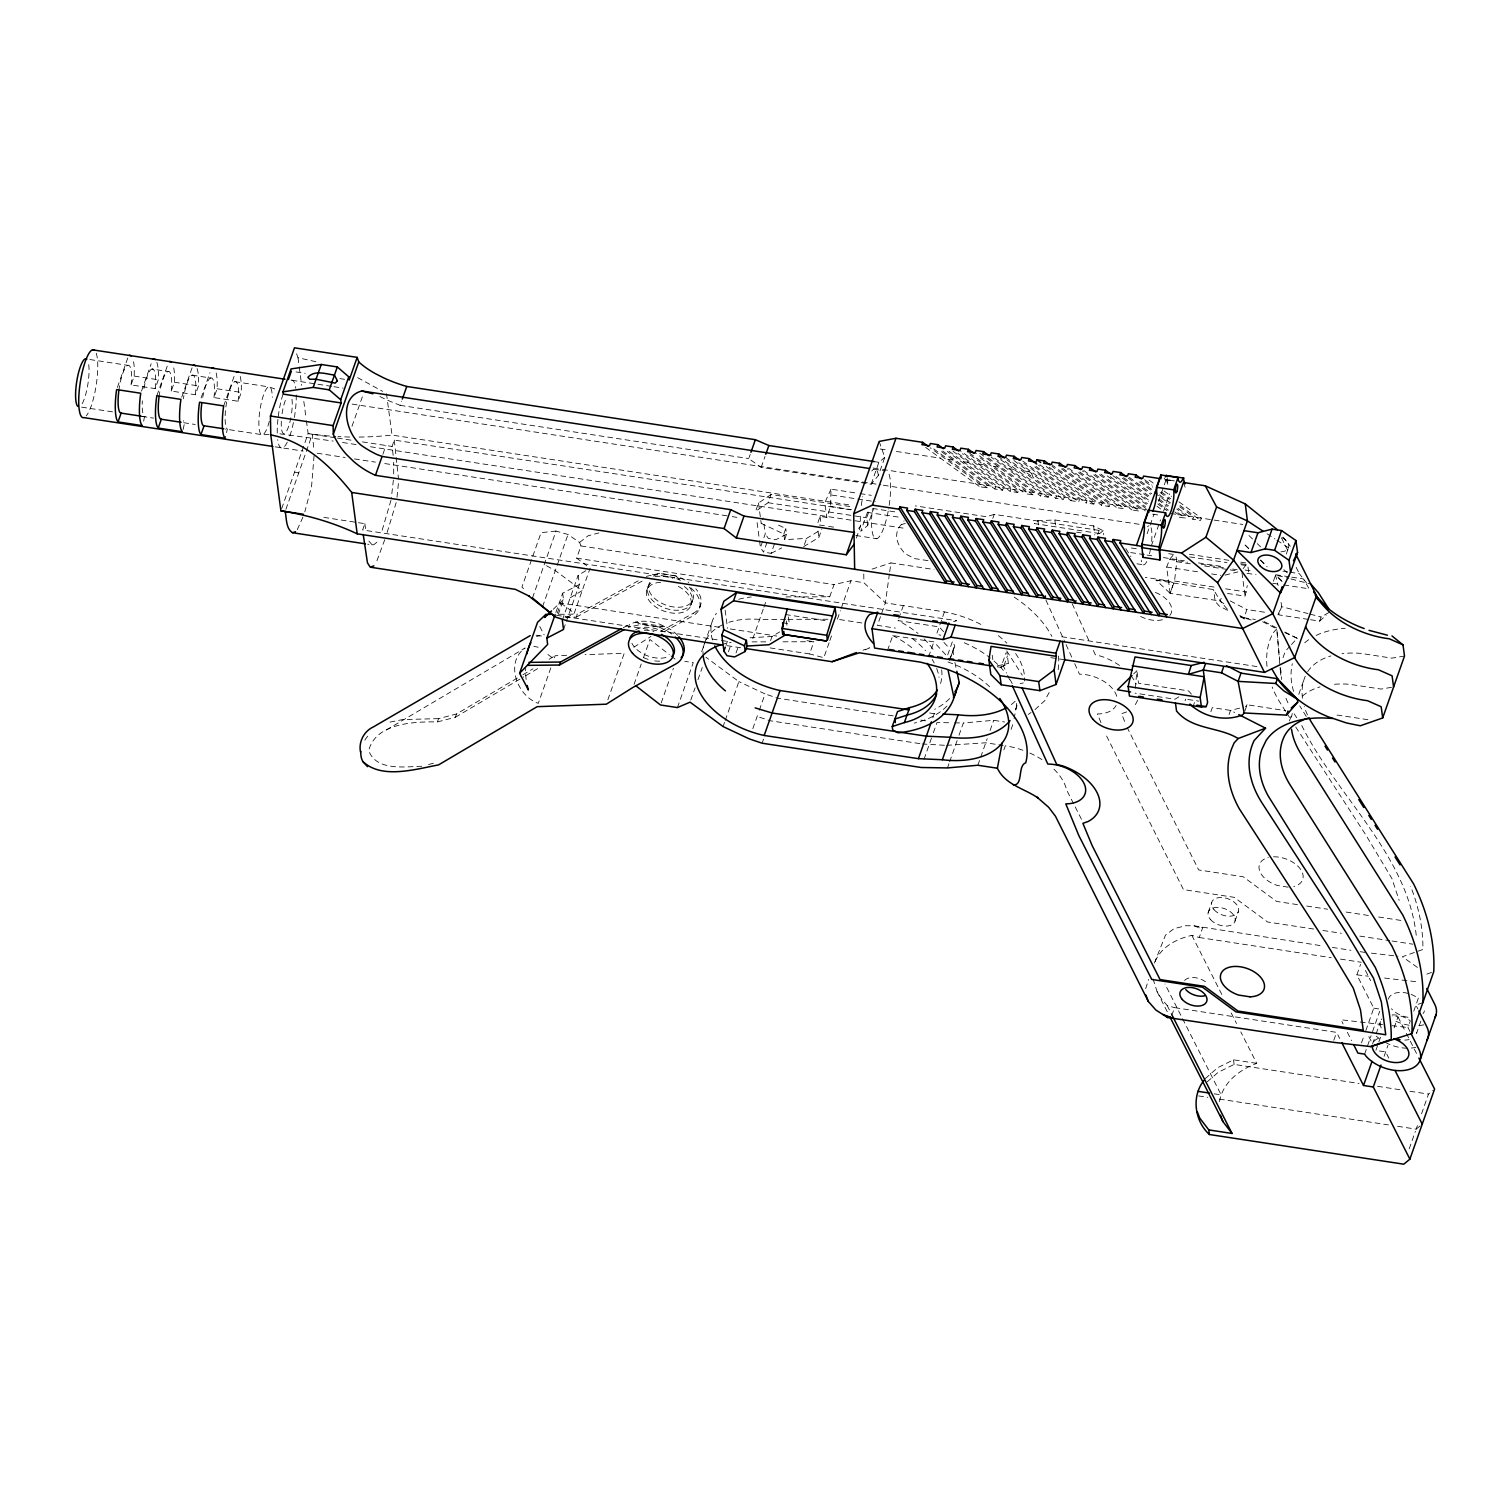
<?xml version="1.0" encoding="UTF-8"?>
<svg xmlns="http://www.w3.org/2000/svg" width="1512" height="1512" viewBox="0 0 1512 1512"><rect width="100%" height="100%" fill="white"/><g stroke="black" fill="none" stroke-linecap="round" stroke-linejoin="round"><path stroke-width="0.75" stroke-dasharray="5 3.75" d="M314.061 455.792L311.585 486.146L304.8 511.888M393.687 473.917L393.668 462.294M156.889 362.426A34.341 8.07 -81.3 0 1 158.42 373.936L158.287 379.777L155.188 388.603L131.071 384.917L134.171 376.091L134.322 370.251A34.341 8.07 -81.3 0 0 132.772 358.741M197.089 368.569A34.341 8.07 -81.3 0 1 198.62 380.079L198.488 385.919L195.369 394.745L171.253 391.06L174.371 382.234L174.504 376.394A34.341 8.07 -81.3 0 0 172.973 364.883M240.238 376.488A34.341 8.07 -81.3 0 1 241.353 386.599L241.221 392.44L238.102 401.266L213.986 397.58L217.104 388.754L217.237 382.933A34.341 8.07 -81.3 0 0 215.706 371.404M398.374 483.594L396.957 497.826M393.385 480.022L391.306 498.317M1135.342 688.281L1136.854 670.78L1133.622 673.936M131.071 384.917L131.393 381.44A24.286 5.708 -81.3 0 0 127.027 365.772A24.286 5.708 -81.3 0 0 118.805 391.022M155.188 388.603L155.509 385.125A24.286 5.708 -81.3 0 0 151.956 369.022L168.04 371.48M171.253 391.06L171.593 387.582A24.286 5.708 -81.3 0 0 167.227 371.914A24.286 5.708 -81.3 0 0 158.987 397.165M195.369 394.745L195.709 391.268A24.286 5.708 -81.3 0 0 191.608 375.411A24.286 5.708 -81.3 0 0 183.387 398.752M213.986 397.58L214.326 394.103A24.286 5.708 -81.3 0 0 210.773 378L192.156 375.165M238.102 401.266L238.442 397.788A24.286 5.708 -81.3 0 0 229.748 389.926A24.286 5.708 -81.3 0 0 227.348 429.238L225.061 438.272M817.897 522.585L820.071 516.424L826.78 517.444L830.636 506.482L830.995 489.17L857.871 493.271M1223.926 603.779L1220.203 601.02L1170.175 593.384L1174.522 581.043L1176.752 561.727L1175.996 556M1227.498 593.46L1245.094 596.144L1247.287 585.598M889.396 574.012L885.352 602.872L877.433 625.344L895.406 628.085M889.699 571.801L890.946 562.918L934 569.495M390.965 500.226L381.44 532.791M1014.098 718.691L1016.707 704.894M396.182 502.551L386.203 535.569M1219.504 1101.624C1222.584 1082.611 1239.594 1069.57 1256.737 1063.371L1240.785 1031.883M1145.699 988.659L1148.629 979.455M1168.511 580.892L1156.094 580.135L1170.175 593.384L1173.596 583.027L1168.511 580.892L1145.264 577.357M117.388 387.45L128.52 355.849M141.504 391.135L151.162 363.749M143.697 421.205L144.434 416.575A24.286 5.708 -81.3 0 1 142.336 400.85M156.851 395.709L167.983 364.108M181.705 397.278L192.1 367.775M183.103 429.54L184.615 422.717A24.286 5.708 -81.3 0 1 183.481 420.733M201.058 398.015L209.96 372.727M223.681 405.915L234.832 374.315M281.667 508.693L308.127 433.604L306.274 419.807M285.9 509.336L305.556 453.562M306.293 451.426L312.341 434.265L313.948 450.122M302.948 517.123L297.108 530.05M351.975 426.327L362.729 395.785M382.876 454.261L385.938 445.567M379.928 396.484L381.591 397.373A70.006 35.4 16.8 0 0 395.388 403.383L400.113 405.348L401.587 401.152M323.87 517.387L364.865 523.662L362.634 529.975L956.756 620.714L952.806 621.886M393.177 455.377L392.08 446.437L394.292 440.105L853.297 510.205M384.766 539.652L376.469 562.01M421.791 766.263C405.046 766.678 376.015 771.271 368.739 750.557C375.675 722.887 414.553 721.545 437.422 721.923L438.593 718.635L456.511 713.966L520.903 675.94M437.422 721.923L455.339 717.255L456.511 713.966M532.489 597.939L556.038 531.052L568.002 534.492L579.568 542.468L580.948 545.945L576.658 558.155L586.75 565.658M542.562 606.709L568.002 534.492M555.868 612.454L562.672 593.195L579.38 584.501L578.151 575.278L588.13 569.344M557.248 613.248L560.82 603.08L721.016 627.556M558.23 614.458L563.503 599.47L562.672 593.195M562.313 620.222L578.151 575.278M563.541 629.446L565.696 623.322M566.414 621.281L579.38 584.501M550.822 667.888L538.31 703.363C517.104 696.087 504.592 662.35 525.137 648.005L383.689 731.543M566.622 655.32L555.112 655.735L553.94 659.024L545.17 652.485M566.301 617.841L574.277 613.097L590.115 568.172M565.053 617.217L576.318 617.104L577.376 614.118L640.237 579.72M677.697 635.399A32.357 19.732 19.4 0 0 666.679 627.215L658.948 623.889A32.357 19.732 19.4 0 0 635.531 622.075L629.446 624.324L628.387 627.329L641.768 624.229L657.89 626.875A32.357 19.732 19.4 0 1 672.424 634.586M607.862 699.772L624.248 653.26L585.068 654.658M657.682 626.837L641.126 624.305L635.531 622.075M646.72 590.568L648.837 584.577M634.057 684.388L641.258 663.976M643.413 657.833L649.895 639.463L669.268 654.564M691.022 604.989L693.12 598.998M661.198 702.948L673.445 668.228M664.07 631.695L692.458 616.159L693.517 613.173A32.357 19.732 19.4 0 0 695.785 588.792M879.171 441.409L884.803 457.304L878.434 475.373L871.177 484.18L761.16 467.378L748.723 458.59L750.198 454.394M699.527 608.145L700.585 605.14M761.16 467.378L765.015 456.454M677.433 707.578L693.271 662.634L684.785 661.349M701.681 651.691L711.755 623.095M771.025 494.481L758.495 503.061L755.584 511.302L768.115 502.702L771.025 494.481L851.691 506.803M690.776 700.113L695.085 687.847M697.977 679.682L702.286 667.435M817.992 531.544L806.595 538.385L784.596 539.671L783.84 534.019L761.197 523.36L763.125 517.898M726.006 645.227L727.385 641.315M767 542.354L763.56 552.145L760.423 547.514L763.182 539.689M763.881 537.724L765.261 533.812L763.73 522.434M728.425 651.823L731.184 643.98M736.042 652.976L738.121 647.117M767.359 552.731L771.158 553.316L775.297 541.561M783.84 534.019L785.767 528.538L775.486 523.7M784.596 539.671L786.523 534.208L785.767 528.538M763.22 609.185L751.691 641.882L767.831 641.844M763.938 607.144L766.093 601.02M723.076 726.554L724.513 722.452M725.231 720.411L738.895 681.61L705.896 657.21M770.572 640.615L772.027 636.495L779.625 631.922M804.422 544.566L806.595 538.385M803.685 546.626L818.88 537.478L821.772 529.257M752.825 728.652L758.589 712.322M759.308 710.281L765.072 693.932L738.895 681.61M762.086 743.205L763.541 739.122M770.118 647.911L809.6 653.921L813.891 641.731L781.647 641.806M785.957 596.9L829.729 596.805L834.019 584.596L850.954 580.74L863.9 582.706L885.352 602.872L944.433 611.906A79.512 48.478 19.4 0 1 982.214 625.136M871.177 484.18L878.869 462.313L884.803 457.304M856.34 538.064L860.593 526.006L860.309 522.131A34.341 8.07 -81.3 0 1 860.498 514.193M867.51 512.114L860.744 531.298L867.718 525.458L873.52 509.015M867.718 525.458L866.697 517.765L869.608 509.544M829.105 642.751L823.813 657.72L809.6 653.921M829.842 640.615L832.11 634.208M837.383 619.24L840.407 610.678M841.144 608.542L850.954 580.74M887.487 650.557L892.76 635.588L933.887 641.863L947.192 656.359L952.484 641.371L954.733 645.87L950.122 658.967M898.789 618.465L903.325 605.613M941.522 451.653L988.111 485.56L987.298 487.866L979.644 486.694L980.456 484.388L930.145 447.779M928.614 656.832L933.887 641.863M944.433 611.906L936.514 634.378A79.512 48.478 19.4 0 1 940.842 635.229M953.014 451.256L1003.344 487.885L1002.532 490.19L994.877 489.019L995.69 486.713L947.23 451.445M992.817 518.389L994.216 514.382L1099.167 530.41L1099.602 533.547L1034.321 523.587L1037.95 520.752L1054.828 519.958L1093.554 525.874L1103.212 530.731L1103.76 534.851M949.29 660.442L954.733 645.87M970.118 454.942L1018.578 490.209L1017.765 492.515L1010.111 491.343L1010.923 489.056L962.464 453.77M932.828 717.784L934.265 713.702L938.612 713.91M924.021 759.326L932.658 734.813M933.376 732.772L936.986 722.547L952.352 722.812M979.757 453.203L1033.811 492.534L1032.998 494.84L1025.344 493.687L1026.157 491.381L977.697 456.095M1000.585 459.591L1049.026 494.859L1048.213 497.164L1040.577 496.012L1041.39 493.706L991.059 457.078M947.495 767.926L948.931 763.843M949.649 761.802L958.287 737.289M959.005 735.248L963.333 723.001L993.667 720.317L1004.535 721.98M1013.947 460.574L1064.259 497.202L1063.446 499.489L1055.811 498.336L1056.623 496.03L1006.293 459.402M997.315 666.811L1000.925 667.359L1005.99 652.957M1003.911 665.771L1007.389 655.887M977.848 765.242L980.003 759.118M980.721 757.077L987.204 738.688M990.077 730.523L993.667 720.317M1034.756 466.962L1079.492 499.527L1078.68 501.833L1071.044 500.661L1071.857 498.355L1023.397 463.088M1046.266 466.584L1094.726 501.852L1093.913 504.157L1086.277 502.986L1087.071 500.68L1038.631 465.412M1017.103 705.48L1015.667 709.563A79.512 48.478 19.4 0 0 1016.65 703.42M1003.873 749.857L1005.31 745.775A59.044 35.986 19.4 0 1 1024.758 750.935M1011.074 729.427L1013.229 723.303M1061.5 468.909L1109.959 504.176L1109.147 506.482L1101.492 505.31L1102.305 503.005L1051.993 466.376M1097.769 534.416L1099.167 530.41M1078.585 472.576L1125.193 506.501L1124.38 508.807L1116.725 507.635L1117.538 505.329L1067.226 468.701M1093.819 474.919L1140.426 508.826L1139.613 511.132L1131.959 509.96L1132.772 507.654L1082.46 471.026M1147.154 533.736L1149.422 527.102M1150.197 525.099L1153.977 514.137M1158.57 501.304L1166.149 479.587L1174.219 480.91L1159.987 478.586M1151.369 545.775L1160.517 519.826M1163.56 511.188L1169.664 493.895M1174.729 511.925L1178.472 514.628L1177.659 516.934L1185.295 518.106L1186.107 515.8L1176.79 509.015M1178.982 501.852L1201.341 518.125L1200.528 520.43L1192.892 519.259L1193.686 516.953L1178.793 506.104M1185.068 700.774L1185.635 699.13M1227.366 609.204L1220.203 601.02L1222.395 594.84M1192.798 707.314L1195.708 699.073M1210.847 711.736L1212.303 707.635L1230.522 710.413L1234.642 712.511M1239.821 615.611L1243.979 617.746L1246.871 609.525L1265.09 612.303M1273.406 581.194L1275.58 575.014L1288.791 578.397M1229.067 714.533L1230.522 710.413L1243.355 707.219M1286.315 554.016L1288.64 547.42M1154.374 963.125L1165.506 935.059L1173.955 928.727L1185.559 925.722L1194.159 925.835L1323.113 946.021M1277.886 614.741L1281.647 606.652L1281.08 602.419M1244.905 710.923L1247.079 704.762L1285.71 710.659M1171.762 1015.535L1174.541 1007.635L1336.589 1032.375L1339.708 1038.498M1155.149 961.519C1161.254 946.682 1176.941 938.668 1191.872 935.38L1199.243 937.516L1202.72 927.631L1199.148 927.877L1194.159 925.835M1208.22 912.397L1211.717 902.513M1310.564 619.731L1319.655 621.13L1321.091 617.009L1329.407 612.228M1289.434 720.903L1291.777 714.269M1298.789 694.367L1304.232 678.888M1235.021 921.11L1238.498 911.226M1333.811 1040.294L1336.589 1032.375M1365.827 1030.636L1373.746 1008.164L1356.869 974.862L1360.554 964.372M1361.499 1042.883L1364.391 1034.718M1364.618 1054.129L1371.082 1035.739M1372.537 1031.657L1379.719 1011.226M1372.518 1044.074L1375.41 1035.909M1376.128 1033.868L1380.437 1021.602M1380.494 1037.289L1375.863 1050.443L1385.635 1051.936L1388.772 1058.117M1384.104 1056.302L1387.959 1045.359M1394.14 1027.839L1397.995 1016.877L1392.117 1015.988M1409.959 1031.467L1407.993 1027.536L1410.148 1021.413M1413.758 1011.188L1419.503 994.858M1420.864 1021.11L1416.555 1033.357A18.994 11.586 19.4 0 0 1416.744 1030.277M1409.203 1148.855L1415.383 1131.335M1397.636 1126.308L1416.158 1129.143L1417.689 1124.758M1421.545 1113.796L1428.5 1094.083L1433.055 1090.322M1170.175 593.384L1166.659 567.057L1169.645 559.421L1175.486 552.182M830.995 489.17L824.796 502.702L826.78 517.444M579.568 542.468L588.168 535.739L598.922 532.923M928.028 560.65L914.287 558.552L905.159 553.638A41.013 25.005 19.4 0 1 901.284 524.607L904.082 520.865M858.646 528.444L860.593 526.006M1243.11 568.606L1247.476 563.182L1240.52 562.105M1245.491 706.69L1247.079 704.762M1290.057 646.096L1285.748 650.784A135.135 82.385 19.4 0 0 1282.308 660.29M1291.494 644.547L1297.22 638.291L1284.86 632.035M376.828 542.222L373.691 544.811L367.643 544.207M1205.291 1078.604L1217.5 1067.793L1233.508 1059.817L1256.737 1063.371M1207.294 1081.76L1218.105 1072.367L1234.132 1064.41L1359.08 1083.48M553.279 609.26L563.503 599.47M1319.655 621.13L1326.156 615.195M1034.983 709.638L1044.811 700.623L1050.481 689.926M1416.158 1129.143L1420.713 1125.363M1099.602 533.547L1103.212 530.731M1028.217 714.439L1031.033 712.511M633.793 647.268L650.935 636.457M1178.85 696.843L1174.975 699.224L1135.039 693.139M570.232 597.75L582.196 590.625L555.282 570.61L544.263 564.505M522.906 674.749L532.961 668.814M549.064 659.289L555.112 655.735M455.339 717.255L523.757 676.847M525.779 675.656L539.86 667.34M576.318 617.104L643.243 580.495M623.36 627.65L629.446 624.324M661.084 630.92L693.517 613.173M1000.925 667.359L1008.391 663.39L1006.935 652.56M786.523 534.208L775.996 539.614L768.38 538.442L765.261 533.812M771.158 553.316L781.704 547.911M865.412 649.801L869.513 647.816L862.974 650.198M653.335 576.072L659.062 573.369L675.637 575.902M646.323 576.393L659.723 573.294L675.845 575.959A32.357 19.732 19.4 0 1 688.792 582.479M1426.818 974.125L1432.015 972.273M1422.849 1002.626L1415.912 1005.064L1417.878 1008.995M1126.648 711.906L1121.526 713.702L1125.476 723.511M872.103 569.098L890.946 562.918M994.216 514.382L986.334 516.726L915.251 505.877M901.284 524.607L905.367 523.473M428.52 764.524L435.248 762.766M1225.041 575.108L1237.856 571.914M997.202 665.923L1008.391 663.39M1020.127 683.632L1023.322 682.914M390.039 722.093L402.721 719.561L438.593 718.635M1404.497 656.057L1391.928 658.136L1360.724 653.373A74.145 45.19 19.4 0 0 1342.07 653.675M1391.494 687.336L1381.023 689.075L1349.819 684.312A74.145 45.19 19.4 0 0 1331.165 684.615M556.038 531.052L541.088 532.659L521.905 587.147L524.929 589.699M750.028 637.78L772.027 636.495M269.079 434.416L262.559 434.776L225.439 429.106M279.928 433.831L333.188 441.069M657.89 626.875L665.677 626.781L635.475 622.245M559.345 614.288L577.376 614.118M785.541 619.353L759.61 619.41A72.652 44.283 19.4 0 0 728.878 622.32M787.903 619.334L827.952 619.258M954.544 722.849L963.333 723.001M944.433 745.284L922.15 743.961M946.625 745.322L985.748 742.789L1003.136 745.435M1288.148 887.166L1277.3 885.446A22.907 13.967 19.4 0 1 1259.534 870.61A22.907 13.967 19.4 0 1 1268.36 857.474M1371.403 953.146L1397.92 956.227M1356.869 974.862L1368.398 976.185M1384.576 978.056L1419.201 982.063M1382.592 1024.607L1341.031 1019.787L1343.128 1023.964M1391.834 1025.665L1407.993 1027.536M929.653 713.002L934.265 713.702M1164.675 479.833L1173.274 481.156M880.211 448.988L887.166 450.047M896.427 451.464L940.445 458.174M948.1 459.346L955.678 460.498M963.333 461.67L970.912 462.823M978.566 463.995L986.145 465.167M993.781 466.32L1001.379 467.491M1009.014 468.644L1016.612 469.816M295.993 371.914L305.235 373.313M339.935 378.624L344.566 379.323M874.295 461.614L878.869 462.313M873.161 468.002L880.154 469.079M882.479 469.438L1148.005 509.979M1170.874 513.475L1242.845 524.475M291.986 380.287L331.544 386.335M333.887 386.694L343.186 388.111M873.747 469.136L885.389 470.912M1152.673 514.156L1161.292 515.479M400.113 405.348L748.723 458.59M89.832 359.535L127.84 365.337M234.889 381.685L268.645 386.845M352.126 404.101L881.005 484.861M883.329 485.22L1144.263 525.061M134.171 376.091L158.287 379.777M174.371 382.234L198.488 385.919M217.104 388.754L241.221 392.44M860.12 493.611L871.309 495.331M1076.544 532.167L1081.099 532.848M831.789 495.067L875.297 501.719M1189.415 554.299L1228.897 560.328M1240.747 563.692L1247.589 564.732M359.119 437.062A255.774 193.612 -7.6 0 0 392.024 435.078L851.502 505.254M872.481 508.448L898.147 512.36M1131.373 547.987L1138.366 549.064M1168.7 553.694L1173.35 554.394M1189.679 556.888L1227.007 562.596M1240.993 564.732L1247.986 565.79M1282.97 571.139L1287.638 571.857M1289.982 572.216L1299.299 573.634L1306.462 582.819M830.636 506.482L851.369 509.657M867.264 512.341L899.886 517.312M1130.73 552.579L1144.735 554.715M1147.06 555.074L1151.728 555.773M1163.408 557.569L1184.406 560.763M1198.411 562.918L1224.096 566.83M1245.094 570.043L1252.106 571.101M1289.452 576.809L1275.448 574.673L1283.726 582.744M1291.777 577.168L1303.457 578.945L1309.108 588.811L1281.779 584.634M1169.645 559.421L1187.638 562.18M1201.133 564.241L1225.873 568.021M1232.639 569.041L1237.156 569.74M1176.752 561.727L1190.681 563.863M1204.629 565.979L1227.857 569.533M1230.182 569.892L1237.137 570.95M1246.965 573.313L1256.075 574.692M768.115 502.702L866.697 517.765M335.135 437.743L308.127 433.604A255.774 193.612 -7.6 0 0 335.721 436.477M337.403 438.083L351.067 440.162M362.464 441.901L392.08 446.437M1166.659 567.057L1200.415 572.216M1211.66 573.936L1220.657 575.297M1272.669 583.254L1279.511 584.293M342.506 442.487L356.492 444.623M370.478 446.758L906.331 528.595M1136.967 563.806L1143.96 564.883M140.862 416.121L145.246 416.783M81.61 407.144L114.08 412.096M141.92 416.348L153.525 418.125M183.67 422.717L195.275 424.494M819.466 525.004L826.346 526.044M828.633 526.403L835.512 527.442M1174.522 581.043L1216.347 587.412M1225.627 588.829L1246.531 592.024M275.165 446.815L303.137 451.086M317.142 453.222L345.114 457.493M354.451 458.93L375.43 462.124M384.766 463.56L729.88 516.253M732.224 516.613L736.873 517.331M855.811 535.494L876.79 538.688M1308.296 619.391L1278.755 614.874L1281.647 606.652L1307.956 613.551M294.519 472.216L298.752 472.878M1243.979 617.746L1255.357 619.485M1251.218 619.996L1240.142 616.783M580.948 545.945L834.019 584.596M576.658 558.155L829.729 596.805M1061.707 636.741L1257.776 666.697M839.614 619.561L861.859 622.963M785.503 614.533L826.78 620.827M1050.84 657.644L1064.769 659.761M782.592 622.755L789.302 623.776L788.187 615.346M1367.887 719.693L1338.914 715.27A74.145 45.19 19.4 0 0 1334.623 715.006M730.315 628.973L776.752 636.061M806.935 640.672L811.566 641.371M1187.846 699.47L1198.827 701.133M556.529 615.289L719.05 640.105M721.375 640.464L728.33 641.523M727.045 645.681L741.05 647.816M536.023 635.229L539.841 635.815M893.176 715.856L777.924 698.26L765.072 693.932M920.846 720.09L927.763 721.148M919.844 743.62L770.005 720.733L757.153 716.404M1297.466 904.63L1276.601 901.435L1243.166 876.752L1198.695 869.948L1127.253 727.688M1306.746 906.047L1327.63 909.222M1346.171 912.057L1369.362 915.61M1378.642 917.009L1401.832 920.562M1313.72 929.048L1267.642 922.018L1234.208 897.334L1183.442 889.585L1105.291 733.414M1322.943 930.466L1341.371 933.282M1359.817 936.098L1389.755 940.672M1392.061 941.012L1412.813 944.187M1332.374 947.438L1350.896 950.273M1360.138 951.672L1364.769 952.39M1199.243 937.516L1331.203 957.682M1340.464 959.099L1361.291 962.275M1373.746 1008.164L1380.437 1009.184M1377.583 1086.315L1400.736 1089.85M1409.978 1091.267L1428.5 1094.083M1214.193 1093.819L1221.167 1094.877L1164.977 984.028M1198.543 1095.917L1207.804 1097.315M1219.371 1099.092L1388.375 1124.89M1024.248 470.969L1031.165 472.046L1033.055 477.395L1063.446 499.489M1156.094 580.135L1213.607 589.604L1220.203 601.02M296.598 353.751L297.996 357.72L317.18 361.992M533.83 646.304L538.159 647.249M1290.983 578.964L1310.809 584.029M1310.148 614.137L1321.091 617.009M1153.07 978.944L1157.096 991.664L1161.462 998.733L1167.169 1005.48L1174.541 1007.635M270.081 387.223L276.186 389.491M1284.954 632.659L1297.22 638.291M357.664 377.66L382.612 391.343M372.198 544.887L368.266 540.389M1264.259 621.583L1276.619 627.858M1262.652 621.734L1276.789 628.897L1279.606 658.797M1230.277 600.963L1246.871 609.525M1227.593 610.319L1219.201 605.991L1215.176 601.379L1213.607 589.604M1240.577 616.783L1244.338 618.937L1240.634 616.197M1267.075 533.793L1274.956 538.933M1276.922 540.219L1288.715 547.949M1417.406 967.434L1402.342 956.737L1422.868 949.479L1422.905 947.268A342.6 208.864 19.4 0 0 1410.62 886.297M1048.213 497.164L990.436 455.112M1032.998 494.84L975.221 452.787M1017.765 492.515L959.988 450.463M1002.532 490.19L946.606 449.499M987.298 487.866L931.373 447.174M1149.158 480.136L1154.752 484.218M1164.07 491.003L1171.516 496.427M1144.622 479.739L1152.068 485.163M1161.386 491.948L1170.704 498.733M1180.022 505.518L1200.528 520.43M1145.245 481.685L1152.692 487.11M1160.139 492.534L1169.475 499.319M1140.691 481.288L1157.474 493.498M1159.345 494.84L1170.515 502.986M1177.98 508.41L1192.892 519.259M1139.519 481.893L1152.56 491.381M1154.431 492.742L1169.343 503.59M1129.388 477.414L1151.747 493.687M1159.213 499.111L1168.53 505.896M1177.848 512.681L1185.295 518.106M1128.141 478L1150.5 494.292M1157.965 499.716L1167.283 506.501M1123.605 477.603L1149.687 496.597M1159.024 503.383L1168.341 510.149M1122.414 478.208L1148.515 497.202M1157.833 503.987L1167.151 510.754M1116.026 476.45L1149.574 500.85M1157.02 506.293L1160.743 508.996M1112.908 475.675L1148.326 501.455M1110.243 476.639L1147.513 503.761M1107.2 475.883L1146.323 504.365M1100.793 474.106L1145.51 506.671M1099.545 474.711L1146.134 508.618M1095.009 474.295L1145.321 510.924M1083.688 470.44L1139.613 511.132M1079.776 471.971L1131.959 509.96M1068.455 468.115L1124.38 508.807M1062.671 468.304L1116.725 507.635M1051.369 464.43L1109.147 506.482M1049.309 467.321L1101.492 505.31M1039.859 464.808L1093.913 504.157M1035.947 466.357L1086.277 502.986M1022.773 461.122L1078.68 501.833M1018.861 462.672L1071.044 500.661M1005.669 457.437L1033.055 477.395M998.033 456.284L1055.811 498.336M988.375 458.004L1040.577 496.012M969.419 452.976L1025.344 493.687M957.909 453.354L1010.111 491.343M942.675 451.03L994.877 489.019M925.59 447.363L979.644 486.694M560.82 603.08L574.277 613.097M671.026 655.943L676.318 660.064M1248.969 535.513L1255.621 542.014M1257.285 543.64L1260.592 546.89M1283.877 569.627L1287.203 572.878M1248.817 548.648L1243.828 543.772L1248.817 548.743M1260.441 560.007L1265.431 564.883M1260.479 560.272L1267.15 566.849M1282.119 581.666L1275.466 575.07L1278.131 585.522M675.845 575.959L680.098 580.362M943.601 631.714L939.16 626.875L898.033 620.6A76.999 46.948 19.4 0 1 918.03 633.471M943.923 642.43L949.838 648.875M1191.418 694.178L1188.545 690.889L1138.517 683.254L1136.854 670.78M1283.159 537.1L1290.322 546.286M1294.159 713.815L1296.71 717.727M1301.775 725.533C1336.608 796.427 1409.203 855.924 1416.536 938.328M1285.597 711.358L1278.131 699.47A153.336 93.479 19.4 0 1 1272.159 686.977M1286.863 713.324L1290.662 719.183M1295.746 727.007L1365.544 834.511L1391.89 878.491L1399.148 900.377M1006.708 650.897L1022.282 675.24M1306.255 716.461L1299.772 705.896M1125.854 548.629L1130.881 556.624M539.746 626.497L544.131 634.851M1397.995 1016.877L1405.309 1031.316M1406.349 1033.376L1417.859 1056.056M1365.43 970.439L1370.609 980.664M1368.832 1036.571L1371.856 1042.505M1347.362 1032.28L1351.577 1040.615M1198.487 926.535L1199.148 927.877M1191.872 935.38L1222.698 996.219M1231.203 1013.002L1236.533 1023.492M1081.458 819.239L1066.659 790.058A59.044 35.986 19.4 0 0 1052.39 767.68M1167.169 1005.48L1172.48 1015.969M1157.096 991.664L1167.718 1012.624M1281.59 538.102L1288.886 552.731M1296.181 567.359L1299.299 573.634M1072.216 603.76L1089.528 641.995M1093.384 650.5L1095.312 654.753L1101.492 656.359A48.289 29.446 19.4 0 1 1119.882 665.696M1045.945 600.169L1065.091 642.468M1066.054 644.584L1073.709 661.5M1074.673 663.617L1079.455 674.201A29.938 18.257 19.4 0 1 1117.292 699.149M1002.796 664.656L1006.614 673.123M1007.578 675.221L1010.451 681.572M1100.944 722.604L1097.447 713.966A29.938 18.257 19.4 0 0 1116.102 705.424M1183.442 482.479L1185.37 487.885M1166.149 479.587L1168.152 485.257L1166.848 475.486M878.434 475.373L877.792 472.519A34.341 8.07 -81.3 0 0 871.781 470.988M954.904 662.445L956.321 669.098M1247.986 567L1248.761 572.727M1241.976 572.764L1245.094 596.144M1233.508 1059.817L1234.132 1064.41M1093.554 525.874L1094.783 534.946M1054.828 519.958L1055.735 526.762M1037.95 520.752L1038.498 524.891M992.231 655.225L992.817 659.629M820.071 516.424L821.205 524.966M818.03 531.071L818.88 537.478M786.353 620.941L786.92 625.212M758.495 503.061L761.197 523.36M757.096 522.604L759.213 538.461M759.515 540.729L760.423 547.514M725.136 610.224L727.555 628.33M394.292 440.105L398.525 479.077M386.486 393.687L392.024 435.078M364.865 523.662L365.62 529.37M297.996 357.72L298.922 364.619M299.225 366.925L301.682 385.314M303.817 401.417L305.972 417.52M1280.475 667.983L1281.552 679.474M953.051 649.744L953.467 655.773M863.768 574.012L863.9 582.706M1130.938 675.769A48.289 29.446 19.4 0 1 1136.211 684.067M1137.534 700.132A48.289 29.446 19.4 0 1 1133.509 706.784M912.095 638.385A76.999 46.948 19.4 0 1 925.495 650.614M932.148 659.421A76.999 46.948 19.4 0 1 934.227 663.012M936.684 668.436A76.999 46.948 19.4 0 1 939.009 677.376M1266.999 666.395A153.336 93.479 19.4 0 1 1270.118 639.463L1272.688 633.358L1276.789 628.897L1280.777 675.637A135.135 82.385 19.4 0 1 1281.08 666.962M349.726 437.025A255.774 193.612 -7.6 0 1 338.045 436.609M1015.1 701.303A79.512 48.478 19.4 0 1 1009.827 705.594M998.374 635.664A79.512 48.478 19.4 0 1 1006.897 643.186M1015.61 653.524A79.512 48.478 19.4 0 1 1024.569 680.948M1029.861 753.052A59.044 35.986 19.4 0 1 1043.507 760.649M924.097 638.877A76.999 46.948 19.4 0 1 934.775 651.918M941.655 669.873A76.999 46.948 19.4 0 1 939.387 686.429M1408.05 1017.311A18.994 11.586 19.4 0 1 1391.437 1008.75M1388.356 999.148A18.994 11.586 19.4 0 1 1409.562 993.856M1411.112 994.405A18.994 11.586 19.4 0 1 1418.161 998.279M1424.474 1010.885A18.994 11.586 19.4 0 1 1423.038 1013.588M1409.052 1039.538A18.994 11.586 19.4 0 1 1404.799 1040.086M1381.288 1027.971A18.994 11.586 19.4 0 1 1381.873 1018.918M1392.193 1014.873A18.994 11.586 19.4 0 1 1410.242 1020.751M703.288 656.643A72.652 44.283 19.4 0 1 724.607 623.889M712.492 639.992A72.652 44.283 19.4 0 1 716.423 613.324M738.707 599.281A72.652 44.283 19.4 0 1 751.275 596.975M946.985 706.028A104.857 63.92 19.4 0 1 914.287 723.095M949.612 698.544A104.857 63.92 19.4 0 1 934.662 709.317M964.278 642.77A79.512 48.478 19.4 0 1 990.454 658.136M994.008 661.065A79.512 48.478 19.4 0 1 1003.363 670.402M1010.148 679.814A79.512 48.478 19.4 0 1 1012.208 683.632M1307.483 714.892A106.048 64.657 19.4 0 1 1304.27 706.539M1302.456 698.298A106.048 64.657 19.4 0 1 1305.669 675.335M1291.55 717.331A106.048 64.657 19.4 0 1 1292.269 713.532M1415.818 1047.287A31.204 19.032 19.4 0 1 1411.282 1048.043M1406.992 1048.213A31.204 19.032 19.4 0 1 1385.842 1042.694M1379.209 1038.536A31.204 19.032 19.4 0 1 1376.355 1036.155M1423.737 1024.815A31.204 19.032 19.4 0 1 1416.782 1025.722M1409.108 1025.231A31.204 19.032 19.4 0 1 1393.762 1020.241M1307.691 671.649A74.145 45.19 19.4 0 1 1330.919 655.943M690.814 587.866A32.357 19.732 19.4 0 1 692.458 616.159M654.904 576.526A32.357 19.732 19.4 0 1 672.764 578.302M1014.174 597.127A106.747 65.073 19.4 0 1 1051.861 636.344M1058.381 656.038A106.747 65.073 19.4 0 1 1057.89 670.912M678.321 586.41A23.304 14.213 19.4 0 1 686.127 610.867A23.304 14.213 19.4 0 1 650.481 602.362A23.304 14.213 19.4 0 1 661.122 582.309M684.331 586.524A23.304 14.213 19.4 0 1 687.185 607.881A23.304 14.213 19.4 0 1 655.509 603.042A23.304 14.213 19.4 0 1 652.674 581.685M689.359 587.204A23.304 14.213 19.4 0 1 672.991 606.879A23.304 14.213 19.4 0 1 650.576 581.269M663.239 576.318A23.304 14.213 19.4 0 1 674.824 578.094M676.733 578.775A23.304 14.213 19.4 0 1 680.438 580.419M1304.724 642.808A90.663 55.264 19.4 0 1 1309.203 639.349M1316.12 635.418A90.663 55.264 19.4 0 1 1345.207 628.312M1293.611 691.419A122.585 74.731 19.4 0 1 1292.325 663.711M1287.978 702.834A135.135 82.385 19.4 0 1 1285.578 697.334M720.959 644.792A72.652 44.283 19.4 0 1 731.109 642.449M1373.954 1041.39A18.994 11.586 19.4 0 1 1380.04 1037.912M948.005 661.991A79.512 48.478 19.4 0 1 991.059 688.13M659.723 661.179A23.304 14.213 19.4 0 1 653.997 660.801M648.138 659.402A23.304 14.213 19.4 0 1 642.524 657.077M644.244 630.239A23.304 14.213 19.4 0 1 653.883 631.449M1184.595 980.494A14.099 8.581 19.4 0 1 1208.031 984.085M1302.531 696.03A74.145 45.19 19.4 0 1 1320.014 686.883M1162.444 619.75A22.907 13.967 19.4 0 1 1140.445 616.386M1155.376 592.439A22.907 13.967 19.4 0 1 1169.759 615.554M1273.482 856.813A22.907 13.967 19.4 0 1 1300.641 869.419A22.907 13.967 19.4 0 1 1293.799 886.523M892.76 635.588A76.999 46.948 19.4 0 1 914.344 649.782M665.979 657.493A23.304 14.213 19.4 0 1 631.922 643.318M635.777 629.635A23.304 14.213 19.4 0 1 662.483 631.355M526.176 679.512A35.627 15.498 87.6 0 1 525.439 668.247M536.59 636.59A35.627 15.498 87.6 0 1 543.129 636.647M364.827 740.218A35.778 24.022 -26.4 0 1 368.852 734.813M1164.826 477.962A16.5 3.874 -81.3 0 1 1164.202 478.775M861.33 505.518A34.341 8.07 -81.3 0 1 862.728 496.654M291.041 380.155A34.341 8.07 -81.3 0 1 295.804 388.357M296.257 394.991A34.341 8.07 -81.3 0 1 293.838 420.468M293.422 422.623A34.341 8.07 -81.3 0 1 289.718 436.288M287.28 442.165A34.341 8.07 -81.3 0 1 277.698 439.709M277.244 433.094A34.341 8.07 -81.3 0 1 278 418.673M278.246 416.461A34.341 8.07 -81.3 0 1 283.198 393.517M1281.855 537.497A12.455 7.598 19.4 0 1 1288.81 546.437A12.455 7.598 19.4 0 1 1280.929 551.842M291.967 399.225A19.807 4.668 -81.3 0 1 291.154 416.065M290.852 417.747A19.807 4.668 -81.3 0 1 284.275 433.585A19.807 4.668 -81.3 0 1 281.364 420.449M282.082 413.74A19.807 4.668 -81.3 0 1 286.448 397.807M1151.048 527.707A19.807 4.668 -81.3 0 1 1151.539 542.241M1150.537 549.045A19.807 4.668 -81.3 0 1 1149.441 553.883M1146.739 561.557A19.807 4.668 -81.3 0 1 1141.22 560.139M1147.57 526.8A19.807 4.668 -81.3 0 1 1148.931 525.779M96.22 353.165A34.341 8.07 -81.3 0 1 96.106 385.73A34.341 8.07 -81.3 0 1 86.297 415.819M889.056 474.239A34.341 8.07 -81.3 0 1 888.583 509.053M888.187 511.226A34.341 8.07 -81.3 0 1 875.977 538.763A34.341 8.07 -81.3 0 1 872.329 509.431M88.717 364.657A24.286 5.708 -81.3 0 1 80.949 405.518M143.905 388.452A24.286 5.708 -81.3 0 1 151.956 369.022M269.287 421.3A24.286 5.708 -81.3 0 1 259.402 430.258A24.286 5.708 -81.3 0 1 264.071 393.555A24.286 5.708 -81.3 0 1 272.311 397.335M202.702 397.429A24.286 5.708 -81.3 0 1 210.773 378M1213.985 909.638A14.099 8.581 19.4 0 0 1237.44 913.21A14.099 8.581 19.4 0 0 1223.888 897.731A14.099 8.581 19.4 0 0 1213.985 909.638M1210.507 919.523A14.099 8.581 19.4 0 0 1233.962 923.114A14.099 8.581 19.4 0 0 1220.411 907.616A14.099 8.581 19.4 0 0 1210.507 919.523"/><path stroke-width="1.5" d="M1277.432 529.748L1245.302 503.95L1205.272 485.806L1183.442 482.479L1159.78 549.65L1159.969 559.969L1142.77 557.342L1141.825 544.282A16.5 3.874 -81.3 0 0 1144.074 522.453L1148.402 510.168L1165.62 512.795A15.328 3.61 -81.3 0 0 1170.968 511.264A15.328 3.61 -81.3 0 0 1173.69 489.869L1178.018 477.584A16.5 3.874 -81.3 0 0 1183.253 478.151L1184.841 483.972M1159.969 559.969L1159.043 546.909A16.5 3.874 -81.3 0 0 1161.292 525.08L1165.62 512.795M988.867 660.007L991.059 646.38L1056.321 656.34L1054.148 669.986L1056.075 684.463L1039.916 690.663L1001.171 684.747L990.814 674.484L988.867 660.007L999.961 675.675L1001.171 684.747M1309.6 719.069A106.048 64.657 19.4 0 0 1312.057 723.227L1413.644 883.991A359.119 218.919 19.4 0 1 1433.754 971.668L1411.943 1033.565L1370.685 1046.606L1333.111 1042.259L1167.566 1017.519L1155.867 1010.016L1148.326 1001.454L1055.452 816.215L1048.648 807.276L1037.1 797.24L1038.177 798.071C1024.229 788.319 1005.423 785.087 997.391 768.228L1002.154 743.053M1205.461 663.844L1203.287 670.024L1207.616 702.475L1206.179 706.595L1201.435 707.049L1129.426 696.049L1128.141 686.505L1135.002 656.945L1191.229 665.526L1204.043 662.332M1201.435 707.049L1200.15 697.486L1204.195 676.771L1132.186 665.771M1204.213 1080.154C1191.135 1095.898 1194.518 1121.129 1209.43 1134.51L1403.797 1164.183L1409.883 1159.156L1434.586 1089.056L1418.899 1058.117M956.812 671.328L959.194 682.441L953.373 699.451A104.857 63.92 19.4 0 1 898.09 732.791L892.723 730.069L892.25 726.554L897.523 711.585L909.657 707.597A76.999 46.948 19.4 0 0 937.402 690.115M959.194 682.441L958.646 684.482A104.857 63.92 19.4 0 1 954.922 691.872M723.738 629.71L746.38 640.351L747.136 646.021L745.208 651.483L734.662 656.907L727.045 655.735L723.927 651.105L721.81 635.172L723.738 629.71L721.016 609.393L723.927 601.171L736.457 592.591L835.04 607.635L836.06 615.346L827.366 640.03L826.232 640.975L782.725 634.341L781.931 628.425L787.336 609.034M827.366 640.03L826.724 635.267L835.04 607.635M1191.229 665.526L1188.413 674.352L1203.287 670.024L1221.507 672.802L1238.101 681.364L1275.75 683.481L1283.896 690.927L1297.353 699.168L1297.75 702.097L1286.542 715.119L1244.187 712.984L1242.581 714.911C1224.966 721.961 1203.382 717.047 1189.944 704.044M118.031 421.924L116.84 419.863A34.341 8.07 -81.3 0 1 116.311 391.74L116.651 389.567L140.767 393.252L140.427 395.426A34.341 8.07 -81.3 0 0 140.956 423.549L142.147 425.609L118.031 421.924L121.13 413.116L140.862 416.121M158.212 428.066L157.021 426.006A34.341 8.07 -81.3 0 1 156.492 397.864L156.851 395.709L180.968 399.376L180.608 401.549A34.341 8.07 -81.3 0 0 181.138 429.691L182.328 431.752L158.212 428.066L161.33 419.24L181.062 422.264M200.945 434.587L199.754 432.526A34.341 8.07 -81.3 0 1 199.225 404.403L199.584 402.23L223.681 405.915L223.341 408.089A34.341 8.07 -81.3 0 0 223.87 436.212L225.061 438.272L200.945 434.587L204.063 425.779L223.795 428.784M1313.607 591.967L1316.498 595.69L1294.688 657.588L1264.504 672.405L357.21 533.83A255.774 193.612 -7.6 0 0 280.911 510.829L270.78 434.946L270.44 416.027L294.481 347.817L357.172 357.38L358.779 361.935A73.124 28.577 14.6 0 0 375.146 373.521L383.405 377.735A69.495 27.159 14.6 0 0 406.766 386.467L755.376 439.709L768.871 445.511L874.295 461.614M854.223 544.093L846.304 554.772L736.287 537.97L724.078 528.557L375.448 475.316A69.495 54.64 26.6 0 1 353.846 461.651L346.588 454.602A73.124 57.494 26.6 0 1 333.301 434.303L333.131 425.609L341.126 402.948L283.292 394.122L282.971 391.835L291.06 368.909L321.243 364.486L337.308 366.943L348.762 376.809L349.196 380.041L357.172 357.38M288.414 379.531L291.362 371.196M282.971 391.835L313.173 387.393L321.243 364.486M341.126 402.948L340.691 399.735L329.238 389.85L337.308 366.943M340.691 399.735L348.762 376.809M333.301 434.303L358.779 361.935M375.448 475.316L382.101 456.435L730.731 509.657L743.998 516.102L854.563 532.526M402.324 399.055L406.766 386.467M527.234 685.484A35.627 15.498 87.6 0 0 528.387 689.963L519.618 673.256L537.554 622.32L545.813 614.439L550.311 614.382M519.618 673.256L547.665 644.414L546.834 638.14L555.131 614.609M545.813 614.439L544.755 617.425L551.559 610.905M527.858 665.356L559.44 665.034L560.498 662.048L621.337 628.765M724.078 528.557L730.731 509.657M750.935 452.296L755.376 439.709M736.287 537.97L743.998 516.102M765.79 454.261L768.871 445.511M721.016 609.393L733.547 600.812L736.457 592.591M723.927 651.105L725.306 647.174M745.208 651.483L744.452 645.832L746.38 640.351M999.772 698.468A79.512 48.478 19.4 0 1 942.335 759.742L918.427 758.646L764.184 735.475L780.022 690.53A72.652 44.283 19.4 0 1 714.798 645.889M854.658 569.268L853.675 513.778L879.171 441.409L895.973 438.272L922.679 442.336L928.273 446.418M846.304 554.772L854.015 532.885M853.675 513.778L872.405 505.14L895.973 438.272M899.942 506.917L946.474 580.854L945.662 583.159L899.13 509.223L899.942 506.917L907.578 508.07L906.765 510.376L953.316 584.331M922.679 442.336L921.885 444.641L929.521 445.813L930.334 443.507L937.912 444.66L943.507 448.743M991.418 665.904L874.579 648.062L871.989 628.671L877.792 612.209L869.627 614.477A41.013 25.005 19.4 0 0 873.501 643.526M915.176 509.242L961.708 583.178L960.895 585.484L914.363 511.547L915.176 509.242L922.811 510.394L921.999 512.7L968.549 586.656M937.912 444.66L937.1 446.966L944.754 448.138L945.567 445.832L953.146 447.004L958.74 451.067M930.409 511.566L976.941 585.503L976.128 587.809L929.596 513.872L930.409 511.566L938.045 512.738L937.232 515.025L983.764 588.981M953.146 447.004L952.333 449.291L959.988 450.463L960.8 448.157L968.379 449.329L973.974 453.392M945.624 513.891L992.174 587.828L991.362 590.134L944.811 516.197L945.624 513.891L953.278 515.063L952.465 517.369L998.997 591.305M968.379 449.329L967.567 451.634L975.221 452.787L976.034 450.481L983.613 451.653L989.207 455.717M960.857 516.216L1007.408 590.152L1006.595 592.458L960.044 518.522L960.857 516.216L968.512 517.387L967.699 519.693L1014.231 593.63M983.613 451.653L982.8 453.959L990.436 455.112L991.248 452.806L998.846 453.978L1004.441 458.041M892.25 726.554L904.365 722.585L909.657 707.597M976.091 518.54L1022.622 592.477L1021.828 594.783L975.278 520.846L976.091 518.54L983.745 519.712L982.932 522.018L1029.464 595.955M998.846 453.978L998.033 456.284L1005.669 457.437L1006.482 455.15L1014.079 456.303L1019.655 460.366M871.989 628.671L943.072 639.538L948.856 623.076M991.324 520.865L1037.856 594.821L1037.043 597.127L990.511 523.171L991.324 520.865L998.959 522.037L998.166 524.343L1044.697 598.279L1045.51 595.974M1014.079 456.303L1013.267 458.608L1020.902 459.78L1021.715 457.474L1029.294 458.627L1036.759 464.052M943.072 639.538L950.953 637.176L955.187 625.155M918.427 758.646L931.392 721.867M1053.089 597.145L1052.276 599.451L1005.745 525.496L1006.557 523.19L1014.193 524.362L1013.38 526.667L1059.931 600.604L1060.744 598.298L1053.089 597.145L1006.557 523.19M1029.294 458.627L1028.5 460.933L1036.136 462.105L1036.948 459.799L1044.527 460.952L1050.122 465.016M1021.791 525.514L1068.322 599.47L1067.51 601.776L1020.978 527.82L1021.791 525.514L1029.426 526.686L1028.614 528.992L1075.164 602.929L1075.977 600.623M1044.527 460.952L1043.715 463.258L1051.369 464.43L1052.182 462.124L1059.761 463.277L1065.355 467.34M942.335 759.742L958.173 714.798A79.512 48.478 19.4 0 0 1006.104 707.899M1037.024 527.839L1083.556 601.795L1082.743 604.101L1036.211 530.145L1037.024 527.839L1044.66 529.011L1043.847 531.317L1090.379 605.254M1059.761 463.277L1058.948 465.583L1066.603 466.754L1067.415 464.449L1074.994 465.601L1080.589 469.665M1052.239 530.164L1098.789 604.12L1097.977 606.425L1051.426 532.47L1052.239 530.164L1059.893 531.336L1059.08 533.642L1105.612 607.597M1074.994 465.601L1074.181 467.907L1081.836 469.079L1082.649 466.773L1090.228 467.926L1095.822 472.009M1067.472 532.489L1114.023 606.444L1113.21 608.75L1066.659 534.794L1067.472 532.489L1075.127 533.66L1074.314 535.966L1120.846 609.922M1090.228 467.926L1089.415 470.232L1097.069 471.404L1097.863 469.098L1105.461 470.251L1111.055 474.333M1082.705 534.813L1129.237 608.769L1128.443 611.075L1081.893 537.119L1082.705 534.813L1090.36 535.985L1089.547 538.291L1136.079 612.247M1105.461 470.251L1104.648 472.557L1112.284 473.728L1113.097 471.423L1120.694 472.576L1126.289 476.658M1056.321 656.34L1055.905 653.203L1060.139 641.183M1097.939 537.157L1144.471 611.094L1143.658 613.399L1097.126 539.444L1097.939 537.157L1105.593 538.31L1104.781 540.616L1151.312 614.571M1120.694 472.576L1119.882 474.881L1127.517 476.053L1128.33 473.747L1135.928 474.9L1141.503 478.983M1056.075 684.463L1064.769 659.761L1062.312 641.353M1113.172 539.482L1159.704 613.418L1158.891 615.724L1112.359 541.787L1113.172 539.482L1120.808 540.635L1119.995 542.94L1166.546 616.896M1135.928 474.9L1135.115 477.206L1142.751 478.378L1143.563 476.072L1159.987 478.586L1136.438 545.454L1119.995 542.94M1152.673 511.264A15.328 3.61 -81.3 0 0 1156.491 487.242L1160.819 474.957L1178.018 477.584M1159.78 549.65L1181.609 552.976L1205.914 537.27L1216.593 506.955L1205.272 485.806M1250.972 552.542L1257.946 532.772L1272.083 529.124L1281.552 530.561L1295.935 540.521L1297.542 552.504L1290.568 572.254L1280.418 592.969L1237.024 550.406L1250.972 552.542L1265.128 548.875L1274.597 550.311L1288.98 560.272L1290.568 572.254M1221.507 672.802L1223.68 666.641M1265.128 548.875L1272.083 529.124M1274.597 550.311L1281.552 530.561M1297.353 699.168L1277.451 678.699L1241.012 673.123L1238.101 681.364L1244.187 712.984M1288.98 560.272L1295.935 540.521M1282.327 586.694L1272.821 613.702L1242.637 628.519L351.691 492.458C330.996 466.433 304.668 441.164 270.78 434.946M1280.418 592.969L1282.497 587.053M1275.75 683.481L1277.451 678.699M1286.542 715.119L1287.978 710.999M1271.781 668.833L1278.812 680.721A89.34 54.47 19.4 0 0 1296.332 698.412L1303.571 703.704A89.34 54.47 19.4 0 0 1328.387 716.877L1346.512 722.963L1360.29 725.779L1382.686 717.954L1404.497 656.057L1403.004 644.868L1391.966 635.909M1409.883 1159.156L1373.293 1086.977L1363.522 1085.484L1372.008 1061.386M1373.293 1086.977L1381.004 1065.072M1420.241 1059.61L1436.079 1014.665M1293.478 560.782L1297.542 552.504M1264.504 672.405L1242.637 628.519L1217.557 582.668L1233.584 560.12L1247.4 520.922L1245.302 503.95M1238.763 714.59L1265.544 728.179L1238.158 738.536L1234.057 742.997L1231.486 749.101A153.336 93.479 19.4 0 0 1239.5 809.109L1326.912 944.149L1353.259 988.111L1360.516 1009.997L1363.219 1030.182L1237.969 1011.056L1204.535 986.372L1160.063 979.587L1092.174 845.643L1082.894 823.341L1088.016 821.545A48.289 29.446 19.4 0 0 1062.879 765.998L1056.68 764.373L1022.055 687.884M1265.544 728.179L1254.091 740.653A135.135 82.385 19.4 0 0 1250.537 776.242L1251.993 781.704A135.135 82.385 19.4 0 0 1262.501 803.685L1346.266 932.734L1373.444 978.075L1381.363 1001.965L1385.748 1034.775L1235.984 1011.887L1202.531 987.204L1151.766 979.455L1078.793 835.475L1065.79 803.855A29.938 18.257 19.4 0 0 1084.236 783.877A29.938 18.257 19.4 0 0 1047.797 764.07L1012.36 685.805M1131.997 675.524L1117.462 689.774L1130.598 691.929M1291.229 708.032L1297.75 702.097M373.88 565.885L370.251 567.17L367.473 562.899L363.239 534.53M131.166 355.944A34.341 8.07 -81.3 0 0 129.106 355.414L169.287 361.557A34.341 8.07 -81.3 0 1 171.347 362.086M169.287 361.557L212.02 368.077A34.341 8.07 -81.3 0 1 214.08 368.607M212.02 368.077L285.012 379.228M999.961 675.675L1038.687 681.591L1054.148 669.986M530.24 635.607L373.596 726.799C364.033 731.071 358.438 741.825 360.499 752.088M295.52 531.733L292.477 532.715C285.711 528.368 286.713 518.446 285.144 511.491M559.44 665.034L624.324 629.54M546.834 638.14L563.541 629.446L562.313 620.222M745.718 648.535L832.054 661.708L856.416 652.579M1370.685 1046.606L1391.191 1039.368L1391.248 1037.138A342.6 208.864 19.4 0 0 1375.24 967.321L1268.096 795.766A122.585 74.731 19.4 0 1 1261.896 749.328L1266.016 740.71A90.663 55.264 19.4 0 1 1323.038 717.954L1332.544 718.427M832.054 661.708L859.27 652.787L920.581 662.162L945.548 668.777A106.747 65.073 19.4 0 1 1025.741 762.804C1017.368 765.639 1023.492 785.919 1013.286 784.841M869.098 468.436L361.803 390.965C337.1 397.429 345.7 436.533 364.033 447.212A70.006 49.216 22.5 0 0 377.32 454.677L382.101 456.435M1165.431 476.866A16.5 3.874 -81.3 0 0 1166.054 475.524L1166.848 475.486M747.136 646.021L769.117 644.736L784.312 635.588L783.745 631.317M528.917 662.369L560.498 662.048M942.959 714.099L958.173 714.798M782.725 634.341L826.232 640.975M780.022 690.53L908.939 709.903M1166.054 475.524L1184.066 478.113M1156.491 487.242L1173.69 489.869M92.553 349.839L129.106 355.414M313.173 387.393L329.238 389.85M1243.979 530.655L1257.946 532.772M1144.074 522.453L1161.292 525.08M1141.825 544.282L1159.043 546.909M872.405 505.14L899.13 509.223M906.765 510.376L914.363 511.547M921.999 512.7L929.596 513.872M937.232 515.025L944.811 516.197M952.465 517.369L960.044 518.522M967.699 519.693L975.278 520.846M982.932 522.018L990.511 523.171M998.166 524.343L1005.745 525.496M1013.38 526.667L1020.978 527.82M1028.614 528.992L1036.211 530.145M1043.847 531.317L1051.426 532.47M1059.08 533.642L1066.659 534.794M1074.314 535.966L1081.893 537.119M1089.547 538.291L1097.126 539.444M1104.781 540.616L1112.359 541.787M1141.466 547.552L1158.664 550.179M270.44 416.027L333.131 425.609M272.84 446.456L83.954 417.614A34.341 8.07 -81.3 0 1 80.382 381.704A34.341 8.07 -81.3 0 1 94.594 350.368M946.474 580.854L954.129 582.025M961.708 583.178L969.362 584.35M976.941 585.503L982.668 586.391M992.174 587.828L997.901 588.716M1007.408 590.152L1013.134 591.041M1022.622 592.477L1028.368 593.365M1037.856 594.821L1043.601 595.69M1068.322 599.47L1074.049 600.34M1083.556 601.795L1091.191 602.967M1098.789 604.12L1104.516 604.989M1114.023 606.444L1121.658 607.616M1129.237 608.769L1134.983 609.638M1144.471 611.094L1152.125 612.265M1159.704 613.418L1167.358 614.59M280.911 510.829L303.364 514.269M893.838 614.666L898.43 615.365M932.809 620.619L937.402 621.319M941.995 622.018L946.569 622.717M292.477 532.715L365.356 543.847M733.547 600.812L832.129 615.875M950.953 637.176L1055.905 653.203M1064.769 659.761L1132.204 670.062M781.931 628.425L826.724 635.267M371.404 567.359L515.403 589.359L529.54 596.295L528.35 595.671L555.981 617.236L567.907 620.997L722.377 644.962M889.491 649.48L894.083 650.179M898.657 650.878L903.25 651.577M907.824 652.277L914.703 653.316M919.277 654.016L923.87 654.715M928.444 655.433L933.036 656.132M937.61 656.832L942.203 657.531M949.082 658.57L953.656 659.27M958.249 659.969L962.823 660.668M967.415 661.368L971.989 662.067M978.869 663.125L983.443 663.825M1128.141 686.505L1200.15 697.486M1138.801 696.314L1143.45 697.013M1157.398 699.149L1162.029 699.867M1196.88 705.178L1206.179 706.595M997.391 768.228L977.848 765.242L947.495 767.926L921.148 767.491L762.086 743.205L749.234 738.877L723.076 726.554L690.058 702.154L677.433 707.578L660.479 704.989L635.815 685.768M1197.939 1091.324L1209.543 1093.1M1197.202 1111.622L1199.772 1118.124L1208.806 1129.918L1232.034 1133.471L1172.48 1015.969M1136.438 545.454L1142.581 546.531M361.689 390.946L372.803 393.781M1387.411 635.191L1369.022 630.353M204.063 425.779L203.232 425.552A24.286 5.708 -81.3 0 1 201.72 403.685M161.33 419.24L160.499 419.032A24.286 5.708 -81.3 0 1 158.987 397.165M121.13 413.116L120.317 412.889A24.286 5.708 -81.3 0 1 118.805 391.022M755.168 707.899L772.103 713.002L926.346 736.174L950.254 737.27A79.512 48.478 19.4 0 0 1010.073 720.581M360.877 751.445A35.778 24.022 -26.4 0 0 362.842 761.519C381.78 779.53 415.554 769.154 438.556 764.902L537.157 706.671L606.312 704.195L632.999 687.393L675.58 664.108A32.357 19.732 19.4 0 0 675.335 637.081M1162.917 1014.457L1171.063 1017.519M1364.202 628.557L1360.044 627.007A89.34 54.47 19.4 0 1 1335.247 613.815L1327.99 608.523A89.34 54.47 19.4 0 1 1316.933 598.487M1403.004 644.868L1389.339 638.801A71.234 43.432 19.4 0 1 1317.292 597.278L1295.671 553.883M1216.593 506.955L1247.4 520.922L1263.144 531.222M721.81 635.172L744.452 645.832M1238.158 738.536C1218.804 726.592 1192.117 730.012 1176.544 711.018L1175.504 703.156M1226.478 665.639L1241.012 673.123M1036.948 459.799L1040.672 462.502M1205.914 537.27L1233.584 560.12L1272.821 613.702L1295.482 659.175A71.234 43.432 19.4 0 0 1367.528 700.699L1381.193 706.765L1382.686 717.954M1181.609 552.976L1217.557 582.668M532.489 597.939L553.978 615.951M1315.232 595.104L1329.029 609.279L1318.464 592.817L1310.809 584.029M362.842 761.538L367.529 766.66M1232.034 1133.471L1223 1121.677L1169.853 1016.82M1325.022 746.153L1327.517 750.103M1332.526 758.022L1335.02 761.972M1358.778 799.583L1363.786 807.502M1368.795 815.403L1371.289 819.372M1375.032 825.306L1377.545 829.256M1395.047 856.964L1400.055 864.883M1395.047 1070.496L1422.225 1124.115M1353.694 1044.773L1357.908 1053.108L1364.618 1054.129L1365.96 1056.094A31.204 19.032 19.4 0 0 1404.553 1070.383A31.204 19.032 19.4 0 0 1418.842 1049.139L1410.961 1033.433M1341.768 1042.6L1363.522 1085.484M1166.886 1016.177L1167.566 1017.519M1426.78 988.489L1434.68 1004.214A31.204 19.032 19.4 0 1 1434.737 1017.708M1418.861 1010.961L1426.761 1026.686A31.204 19.032 19.4 0 1 1426.818 1040.18M1305.593 626.63L1306.387 628.217A71.234 43.432 19.4 0 0 1378.434 669.759L1392.098 675.826L1393.591 686.996M1148.326 1001.454L1145.869 995.066M1220.43 1115.157L1223 1121.677M948.194 670.742L953.921 697.41M1208.806 1129.918L1209.43 1134.51M1038.687 681.591L1039.916 690.663M895.35 722.585L894.877 719.069L907.011 715.1A76.999 46.948 19.4 0 0 936.741 693.932M782.592 622.755L783.178 627.026M351.691 492.458L357.21 533.83M1142.694 553.09L1142.77 557.342M927.083 663.352A76.999 46.948 19.4 0 1 904.365 722.585M725.439 690.889A72.652 44.283 19.4 0 1 703.288 656.643M1422.849 1002.626A359.119 218.919 19.4 0 0 1402.739 914.93L1301.152 754.167A106.048 64.657 19.4 0 1 1291.55 729.256M1400.131 1039.784A18.994 11.586 19.4 0 1 1395.368 1038.649M956.019 691.967A104.857 63.92 19.4 0 1 953.373 697.58M629.824 638.499A23.304 14.213 19.4 0 1 639.047 630.939M661.424 634.36A23.304 14.213 19.4 0 1 672.367 656.227M1393.724 1038.801A18.994 11.586 19.4 0 1 1408.844 1054.828A18.994 11.586 19.4 0 1 1390.624 1061.972A18.994 11.586 19.4 0 1 1372.329 1047.173M1411.943 1033.565A359.119 218.919 19.4 0 0 1391.834 945.888L1290.246 785.125A106.048 64.657 19.4 0 1 1283.858 737.232A74.145 45.19 19.4 0 1 1309.108 717.841M1204.743 995.784A14.099 8.581 19.4 0 1 1185.805 989.623M764.184 735.475A72.652 44.283 19.4 0 1 698.96 690.814A72.652 44.283 19.4 0 1 720.959 644.792M678.888 636.722A32.357 19.732 19.4 0 1 681.118 657.607M526.894 653.921A35.627 15.498 87.6 0 1 530.844 642.713M1161.292 477.584A16.5 3.874 -81.3 0 1 1160.819 474.957M1148.893 512.341A15.328 3.61 -81.3 0 1 1148.402 510.168M77.83 406.407A24.286 5.708 -81.3 0 1 77.301 378.284A24.286 5.708 -81.3 0 1 86.808 359.232M153.222 359.1A34.341 8.07 -81.3 0 1 155.263 359.629M193.404 365.243A34.341 8.07 -81.3 0 1 195.464 365.772M236.137 371.763A34.341 8.07 -81.3 0 1 238.197 372.292M337.384 380.816L335.248 383.122L316.046 379.228L309.79 379.228L307.862 377.301C314.553 369.779 326.101 373.955 334.435 375.108L337.384 380.816M1250.065 996.824L1238.668 995.085A22.907 13.967 19.4 0 1 1223.303 970.364A22.907 13.967 19.4 0 1 1259.345 975.883A22.907 13.967 19.4 0 1 1250.065 996.824M632.545 653.297A23.304 14.213 19.4 0 0 671.328 659.213A23.304 14.213 19.4 0 0 648.913 633.622A23.304 14.213 19.4 0 0 632.545 653.297M1093.025 719.372A22.907 13.967 19.4 0 0 1131.146 725.193A22.907 13.967 19.4 0 0 1109.109 700.037A22.907 13.967 19.4 0 0 1093.025 719.372M1182.327 999.508A14.099 8.581 19.4 0 0 1205.763 1003.099A14.099 8.581 19.4 0 0 1192.212 987.619A14.099 8.581 19.4 0 0 1182.327 999.508M1176.884 491.476A4.404 1.04 -81.3 0 0 1177.319 484.35A4.404 1.04 -81.3 0 0 1175.315 490.039A4.404 1.04 -81.3 0 0 1176.884 491.476M1164.486 526.686A4.404 1.04 -81.3 0 0 1164.92 519.561A4.404 1.04 -81.3 0 0 1162.917 525.25A4.404 1.04 -81.3 0 0 1164.486 526.686M1260.006 565.772A12.455 7.598 19.4 0 0 1280.74 568.947A12.455 7.598 19.4 0 0 1268.757 555.244A12.455 7.598 19.4 0 0 1260.006 565.772"/></g></svg>
